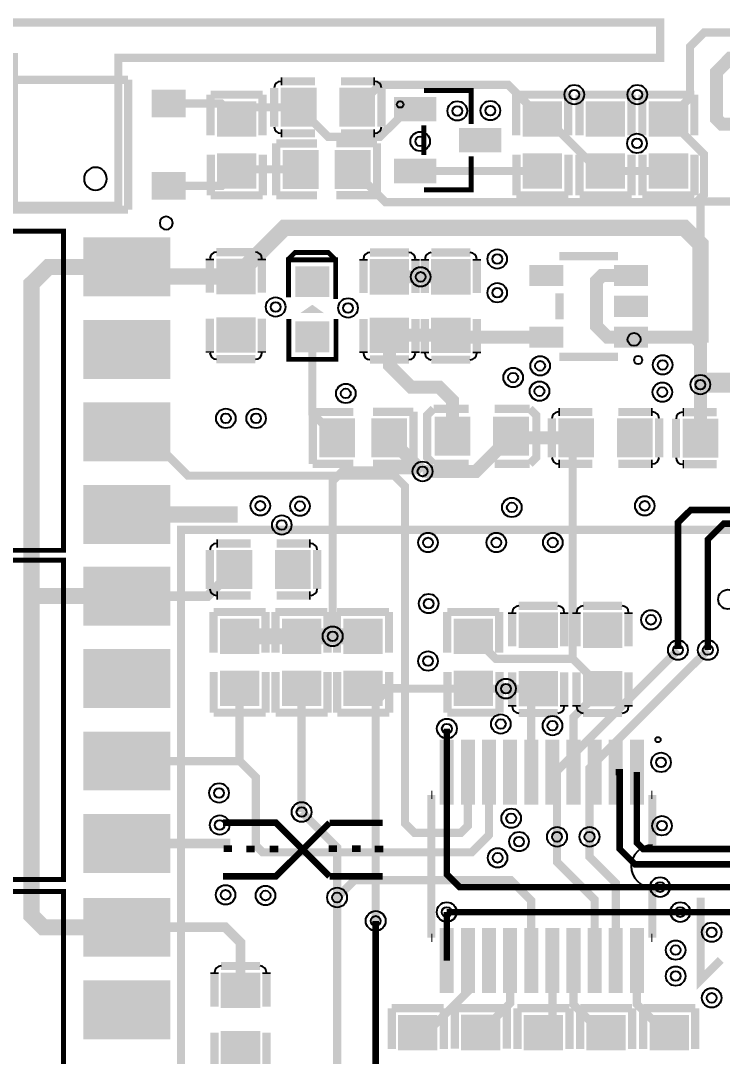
# Model space of a CAD drawing. Header units: millimetres. Extents: x -22 to 83, y 0 to 77.
# Drawn here: x 24.43 to 46.01, y 18.3 to 50.19 of the extents above; entities that cross this region are included whole.
import ezdxf

# ---------------------------------------------------------------- set-up
doc = ezdxf.new("R2010")
doc.units = ezdxf.units.MM
for name, color, linetype, true_color in [('BoardOutLine', 6, 'Continuous', 0xff00ff), ('BottomLayer', 7, 'Continuous', 0x6699cc), ('Document', 7, 'Continuous', 0xffffff), ('Hole', 7, 'Continuous', 0x222222), ('Multi-Layer', 7, 'Continuous', 0xc0c0c0), ('TopLayer', 7, 'Continuous', 0xff3366), ('TopPasteMaskLayer', 9, 'Continuous', 0x808080), ('TopSilkLayer', 7, 'Continuous', 0xffcc00), ('TopSolderMaskLayer', 7, 'Continuous', 0x800080)]:
    doc.layers.add(name, color=color, linetype=linetype, true_color=true_color)

msp = doc.modelspace()

# ---------------------------------------------------------------- hatches: boundary and pattern name
at = {"layer": 'TopLayer'}
for points in [[(29.48, 47.238), (28.48, 47.238), (28.48, 48.038), (29.48, 48.038)], [(32.48, 48.068), (33.48, 48.068), (33.48, 46.968), (32.48, 46.968)], [(34.28, 48.068), (35.28, 48.068), (35.28, 46.968), (34.28, 46.968)], [(31.62, 47.658), (31.62, 46.658), (30.52, 46.658), (30.52, 47.658)], [(37.187, 47.107), (35.937, 47.107), (35.937, 47.807), (37.187, 47.807)], [(39.93, 46.658), (39.93, 47.658), (41.03, 47.658), (41.03, 46.658)], [(42.97, 47.659), (42.97, 46.659), (41.87, 46.659), (41.87, 47.659)], [(43.81, 46.658), (43.81, 47.658), (44.91, 47.658), (44.91, 46.658)], [(39.187, 46.158), (37.937, 46.158), (37.937, 46.858), (39.187, 46.858)], [(31.62, 46.058), (31.62, 45.058), (30.52, 45.058), (30.52, 46.058)], [(32.54, 46.158), (33.54, 46.158), (33.54, 45.058), (32.54, 45.058)], [(34.14, 46.158), (35.14, 46.158), (35.14, 45.058), (34.14, 45.058)], [(39.93, 45.058), (39.93, 46.058), (41.03, 46.058), (41.03, 45.058)], [(42.97, 46.059), (42.97, 45.059), (41.87, 45.059), (41.87, 46.059)], [(43.81, 45.058), (43.81, 46.058), (44.91, 46.058), (44.91, 45.058)], [(37.187, 45.208), (35.937, 45.208), (35.937, 45.908), (37.187, 45.908)], [(29.48, 44.698), (28.48, 44.698), (28.48, 45.498), (29.48, 45.498)], [(28.99, 43.493), (28.99, 41.713), (26.39, 41.713), (26.39, 43.493)], [(31.6, 42.81), (31.6, 41.81), (30.5, 41.81), (30.5, 42.81)], [(36.322, 42.8), (36.322, 41.8), (35.222, 41.8), (35.222, 42.8)], [(38.212, 42.798), (38.212, 41.798), (37.112, 41.798), (37.112, 42.798)], [(32.9, 42.6), (33.9, 42.6), (33.9, 41.7), (32.9, 41.7)], [(40.103, 42.639), (41.103, 42.639), (41.103, 42.039), (40.103, 42.039)], [(42.703, 42.639), (43.703, 42.639), (43.703, 42.039), (42.703, 42.039)], [(42.703, 41.689), (43.703, 41.689), (43.703, 41.089), (42.703, 41.089)], [(28.99, 40.953), (28.99, 39.173), (26.39, 39.173), (26.39, 40.953)], [(31.6, 41.01), (31.6, 40.01), (30.5, 40.01), (30.5, 41.01)], [(32.9, 40.9), (33.9, 40.9), (33.9, 40), (32.9, 40)], [(36.322, 40.999), (36.322, 39.999), (35.222, 39.999), (35.222, 40.999)], [(38.212, 40.998), (38.212, 39.998), (37.112, 39.998), (37.112, 40.998)], [(40.103, 40.739), (41.103, 40.739), (41.103, 40.139), (40.103, 40.139)], [(42.703, 40.739), (43.703, 40.739), (43.703, 40.139), (42.703, 40.139)], [(28.99, 38.413), (28.99, 36.633), (26.39, 36.633), (26.39, 38.413)], [(33.662, 37.888), (34.662, 37.888), (34.662, 36.788), (33.662, 36.788)], [(35.262, 37.888), (36.262, 37.888), (36.262, 36.788), (35.262, 36.788)], [(37.212, 37.938), (38.212, 37.938), (38.212, 36.838), (37.212, 36.838)], [(39.012, 37.938), (40.012, 37.938), (40.012, 36.838), (39.012, 36.838)], [(42.021, 36.788), (41.021, 36.788), (41.021, 37.888), (42.021, 37.888)], [(43.821, 36.788), (42.821, 36.788), (42.821, 37.888), (43.821, 37.888)], [(45.842, 36.778), (44.842, 36.778), (44.842, 37.878), (45.842, 37.878)], [(28.99, 35.873), (28.99, 34.093), (26.39, 34.093), (26.39, 35.873)], [(30.5, 33.84), (31.5, 33.84), (31.5, 32.74), (30.5, 32.74)], [(32.3, 33.84), (33.3, 33.84), (33.3, 32.74), (32.3, 32.74)], [(28.99, 33.36), (28.99, 31.58), (26.39, 31.58), (26.39, 33.36)], [(40.902, 31.918), (40.902, 30.918), (39.802, 30.918), (39.802, 31.918)], [(42.883, 31.918), (42.883, 30.918), (41.783, 30.918), (41.783, 31.918)], [(31.71, 31.73), (31.71, 30.73), (30.61, 30.73), (30.61, 31.73)], [(32.52, 30.729), (32.52, 31.729), (33.62, 31.729), (33.62, 30.729)], [(35.51, 31.73), (35.51, 30.73), (34.41, 30.73), (34.41, 31.73)], [(38.902, 31.73), (38.902, 30.73), (37.802, 30.73), (37.802, 31.73)], [(28.99, 30.82), (28.99, 29.04), (26.39, 29.04), (26.39, 30.82)], [(31.71, 30.13), (31.71, 29.13), (30.61, 29.13), (30.61, 30.13)], [(32.52, 29.129), (32.52, 30.129), (33.62, 30.129), (33.62, 29.129)], [(35.51, 30.13), (35.51, 29.13), (34.41, 29.13), (34.41, 30.13)], [(38.902, 30.13), (38.902, 29.13), (37.802, 29.13), (37.802, 30.13)], [(40.902, 30.118), (40.902, 29.118), (39.802, 29.118), (39.802, 30.118)], [(42.883, 30.118), (42.883, 29.118), (41.783, 29.118), (41.783, 30.118)], [(28.99, 28.28), (28.99, 26.5), (26.39, 26.5), (26.39, 28.28)], [(37.747, 27.938), (37.747, 26.158), (37.327, 26.158), (37.327, 27.938)], [(38.397, 27.938), (38.397, 26.158), (37.977, 26.158), (37.977, 27.938)], [(39.047, 27.938), (39.047, 26.158), (38.627, 26.158), (38.627, 27.938)], [(39.697, 27.938), (39.697, 26.158), (39.277, 26.158), (39.277, 27.938)], [(40.347, 27.938), (40.347, 26.158), (39.927, 26.158), (39.927, 27.938)], [(40.997, 27.938), (40.997, 26.158), (40.577, 26.158), (40.577, 27.938)], [(41.647, 27.938), (41.647, 26.158), (41.227, 26.158), (41.227, 27.938)], [(42.297, 27.938), (42.297, 26.158), (41.877, 26.158), (41.877, 27.938)], [(42.947, 27.938), (42.947, 26.158), (42.527, 26.158), (42.527, 27.938)], [(43.597, 27.938), (43.597, 26.158), (43.177, 26.158), (43.177, 27.938)], [(28.99, 25.74), (28.99, 23.96), (26.39, 23.96), (26.39, 25.74)], [(28.99, 23.16), (28.99, 21.38), (26.39, 21.38), (26.39, 23.16)], [(37.747, 22.138), (37.747, 20.358), (37.327, 20.358), (37.327, 22.138)], [(38.397, 22.138), (38.397, 20.358), (37.977, 20.358), (37.977, 22.138)], [(39.047, 22.138), (39.047, 20.358), (38.627, 20.358), (38.627, 22.138)], [(39.697, 22.138), (39.697, 20.358), (39.277, 20.358), (39.277, 22.138)], [(40.347, 22.138), (40.347, 20.358), (39.927, 20.358), (39.927, 22.138)], [(40.997, 22.138), (40.997, 20.358), (40.577, 20.358), (40.577, 22.138)], [(41.647, 22.138), (41.647, 20.358), (41.227, 20.358), (41.227, 22.138)], [(42.297, 22.138), (42.297, 20.358), (41.877, 20.358), (41.877, 22.138)], [(42.947, 22.138), (42.947, 20.358), (42.527, 20.358), (42.527, 22.138)], [(43.597, 22.138), (43.597, 20.358), (43.177, 20.358), (43.177, 22.138)], [(31.74, 20.83), (31.74, 19.83), (30.64, 19.83), (30.64, 20.83)], [(28.99, 20.62), (28.99, 18.84), (26.39, 18.84), (26.39, 20.62)], [(37.193, 19.527), (37.193, 18.527), (36.093, 18.527), (36.093, 19.527)], [(39.133, 19.53), (39.133, 18.53), (38.033, 18.53), (38.033, 19.53)], [(41.061, 19.527), (41.061, 18.527), (39.961, 18.527), (39.961, 19.527)], [(42.992, 19.527), (42.992, 18.527), (41.892, 18.527), (41.892, 19.527)], [(44.932, 19.528), (44.932, 18.528), (43.832, 18.528), (43.832, 19.528)], [(31.74, 19.03), (31.74, 18.03), (30.64, 18.03), (30.64, 19.03)]]:
    msp.add_hatch(color=256, dxfattribs=at).paths.add_polyline_path(points)
at = {"layer": 'TopPasteMaskLayer'}
for points in [[(29.48, 47.238), (28.48, 47.238), (28.48, 48.038), (29.48, 48.038)], [(32.48, 48.068), (33.48, 48.068), (33.48, 46.968), (32.48, 46.968)], [(34.28, 48.068), (35.28, 48.068), (35.28, 46.968), (34.28, 46.968)], [(31.62, 47.658), (31.62, 46.658), (30.52, 46.658), (30.52, 47.658)], [(37.187, 47.107), (35.937, 47.107), (35.937, 47.807), (37.187, 47.807)], [(39.93, 46.658), (39.93, 47.658), (41.03, 47.658), (41.03, 46.658)], [(42.97, 47.659), (42.97, 46.659), (41.87, 46.659), (41.87, 47.659)], [(43.81, 46.658), (43.81, 47.658), (44.91, 47.658), (44.91, 46.658)], [(39.187, 46.158), (37.937, 46.158), (37.937, 46.858), (39.187, 46.858)], [(31.62, 46.058), (31.62, 45.058), (30.52, 45.058), (30.52, 46.058)], [(32.54, 46.158), (33.54, 46.158), (33.54, 45.058), (32.54, 45.058)], [(34.14, 46.158), (35.14, 46.158), (35.14, 45.058), (34.14, 45.058)], [(39.93, 45.058), (39.93, 46.058), (41.03, 46.058), (41.03, 45.058)], [(42.97, 46.059), (42.97, 45.059), (41.87, 45.059), (41.87, 46.059)], [(43.81, 45.058), (43.81, 46.058), (44.91, 46.058), (44.91, 45.058)], [(37.187, 45.208), (35.937, 45.208), (35.937, 45.908), (37.187, 45.908)], [(29.48, 44.698), (28.48, 44.698), (28.48, 45.498), (29.48, 45.498)], [(28.99, 43.493), (28.99, 41.713), (26.39, 41.713), (26.39, 43.493)], [(31.6, 42.81), (31.6, 41.81), (30.5, 41.81), (30.5, 42.81)], [(36.322, 42.8), (36.322, 41.8), (35.222, 41.8), (35.222, 42.8)], [(38.212, 42.798), (38.212, 41.798), (37.112, 41.798), (37.112, 42.798)], [(32.9, 42.6), (33.9, 42.6), (33.9, 41.7), (32.9, 41.7)], [(40.103, 42.639), (41.103, 42.639), (41.103, 42.039), (40.103, 42.039)], [(42.703, 42.639), (43.703, 42.639), (43.703, 42.039), (42.703, 42.039)], [(42.703, 41.689), (43.703, 41.689), (43.703, 41.089), (42.703, 41.089)], [(28.99, 40.953), (28.99, 39.173), (26.39, 39.173), (26.39, 40.953)], [(31.6, 41.01), (31.6, 40.01), (30.5, 40.01), (30.5, 41.01)], [(32.9, 40.9), (33.9, 40.9), (33.9, 40), (32.9, 40)], [(36.322, 40.999), (36.322, 39.999), (35.222, 39.999), (35.222, 40.999)], [(38.212, 40.998), (38.212, 39.998), (37.112, 39.998), (37.112, 40.998)], [(40.103, 40.739), (41.103, 40.739), (41.103, 40.139), (40.103, 40.139)], [(42.703, 40.739), (43.703, 40.739), (43.703, 40.139), (42.703, 40.139)], [(28.99, 38.413), (28.99, 36.633), (26.39, 36.633), (26.39, 38.413)], [(33.662, 37.888), (34.662, 37.888), (34.662, 36.788), (33.662, 36.788)], [(35.262, 37.888), (36.262, 37.888), (36.262, 36.788), (35.262, 36.788)], [(37.212, 37.938), (38.212, 37.938), (38.212, 36.838), (37.212, 36.838)], [(39.012, 37.938), (40.012, 37.938), (40.012, 36.838), (39.012, 36.838)], [(42.021, 36.788), (41.021, 36.788), (41.021, 37.888), (42.021, 37.888)], [(43.821, 36.788), (42.821, 36.788), (42.821, 37.888), (43.821, 37.888)], [(45.842, 36.778), (44.842, 36.778), (44.842, 37.878), (45.842, 37.878)], [(28.99, 35.873), (28.99, 34.093), (26.39, 34.093), (26.39, 35.873)], [(30.5, 33.84), (31.5, 33.84), (31.5, 32.74), (30.5, 32.74)], [(32.3, 33.84), (33.3, 33.84), (33.3, 32.74), (32.3, 32.74)], [(28.99, 33.36), (28.99, 31.58), (26.39, 31.58), (26.39, 33.36)], [(40.902, 31.918), (40.902, 30.918), (39.802, 30.918), (39.802, 31.918)], [(42.883, 31.918), (42.883, 30.918), (41.783, 30.918), (41.783, 31.918)], [(31.71, 31.73), (31.71, 30.73), (30.61, 30.73), (30.61, 31.73)], [(32.52, 30.729), (32.52, 31.729), (33.62, 31.729), (33.62, 30.729)], [(35.51, 31.73), (35.51, 30.73), (34.41, 30.73), (34.41, 31.73)], [(38.902, 31.73), (38.902, 30.73), (37.802, 30.73), (37.802, 31.73)], [(28.99, 30.82), (28.99, 29.04), (26.39, 29.04), (26.39, 30.82)], [(31.71, 30.13), (31.71, 29.13), (30.61, 29.13), (30.61, 30.13)], [(32.52, 29.129), (32.52, 30.129), (33.62, 30.129), (33.62, 29.129)], [(35.51, 30.13), (35.51, 29.13), (34.41, 29.13), (34.41, 30.13)], [(38.902, 30.13), (38.902, 29.13), (37.802, 29.13), (37.802, 30.13)], [(40.902, 30.118), (40.902, 29.118), (39.802, 29.118), (39.802, 30.118)], [(42.883, 30.118), (42.883, 29.118), (41.783, 29.118), (41.783, 30.118)], [(28.99, 28.28), (28.99, 26.5), (26.39, 26.5), (26.39, 28.28)], [(37.747, 27.938), (37.747, 26.158), (37.327, 26.158), (37.327, 27.938)], [(38.397, 27.938), (38.397, 26.158), (37.977, 26.158), (37.977, 27.938)], [(39.047, 27.938), (39.047, 26.158), (38.627, 26.158), (38.627, 27.938)], [(39.697, 27.938), (39.697, 26.158), (39.277, 26.158), (39.277, 27.938)], [(40.347, 27.938), (40.347, 26.158), (39.927, 26.158), (39.927, 27.938)], [(40.997, 27.938), (40.997, 26.158), (40.577, 26.158), (40.577, 27.938)], [(41.647, 27.938), (41.647, 26.158), (41.227, 26.158), (41.227, 27.938)], [(42.297, 27.938), (42.297, 26.158), (41.877, 26.158), (41.877, 27.938)], [(42.947, 27.938), (42.947, 26.158), (42.527, 26.158), (42.527, 27.938)], [(43.597, 27.938), (43.597, 26.158), (43.177, 26.158), (43.177, 27.938)], [(28.99, 25.74), (28.99, 23.96), (26.39, 23.96), (26.39, 25.74)], [(28.99, 23.16), (28.99, 21.38), (26.39, 21.38), (26.39, 23.16)], [(37.747, 22.138), (37.747, 20.358), (37.327, 20.358), (37.327, 22.138)], [(38.397, 22.138), (38.397, 20.358), (37.977, 20.358), (37.977, 22.138)], [(39.047, 22.138), (39.047, 20.358), (38.627, 20.358), (38.627, 22.138)], [(39.697, 22.138), (39.697, 20.358), (39.277, 20.358), (39.277, 22.138)], [(40.347, 22.138), (40.347, 20.358), (39.927, 20.358), (39.927, 22.138)], [(40.997, 22.138), (40.997, 20.358), (40.577, 20.358), (40.577, 22.138)], [(41.647, 22.138), (41.647, 20.358), (41.227, 20.358), (41.227, 22.138)], [(42.297, 22.138), (42.297, 20.358), (41.877, 20.358), (41.877, 22.138)], [(42.947, 22.138), (42.947, 20.358), (42.527, 20.358), (42.527, 22.138)], [(43.597, 22.138), (43.597, 20.358), (43.177, 20.358), (43.177, 22.138)], [(31.74, 20.83), (31.74, 19.83), (30.64, 19.83), (30.64, 20.83)], [(28.99, 20.62), (28.99, 18.84), (26.39, 18.84), (26.39, 20.62)], [(37.193, 19.527), (37.193, 18.527), (36.093, 18.527), (36.093, 19.527)], [(39.133, 19.53), (39.133, 18.53), (38.033, 18.53), (38.033, 19.53)], [(41.061, 19.527), (41.061, 18.527), (39.961, 18.527), (39.961, 19.527)], [(42.992, 19.527), (42.992, 18.527), (41.892, 18.527), (41.892, 19.527)], [(44.932, 19.528), (44.932, 18.528), (43.832, 18.528), (43.832, 19.528)], [(31.74, 19.03), (31.74, 18.03), (30.64, 18.03), (30.64, 19.03)]]:
    msp.add_hatch(color=256, dxfattribs=at).paths.add_polyline_path(points)
at = {"layer": 'TopSilkLayer'}
msp.add_hatch(color=256, dxfattribs=at).paths.add_polyline_path([(33.04, 41.19), (33.76, 41.18), (33.4, 41.44)])
at = {"layer": 'TopSolderMaskLayer'}
for points in [[(29.506, 47.213), (28.455, 47.213), (28.455, 48.064), (29.506, 48.064)], [(32.429, 48.119), (33.53, 48.119), (33.53, 46.918), (32.429, 46.918)], [(34.229, 48.119), (35.33, 48.119), (35.33, 46.918), (34.229, 46.918)], [(37.212, 47.082), (35.911, 47.082), (35.911, 47.833), (37.212, 47.833)], [(31.676, 47.704), (31.676, 46.612), (30.464, 46.612), (30.464, 47.704)], [(39.874, 46.612), (39.874, 47.705), (41.086, 47.705), (41.086, 46.612)], [(43.026, 47.705), (43.026, 46.613), (41.814, 46.613), (41.814, 47.705)], [(43.754, 46.612), (43.754, 47.705), (44.966, 47.705), (44.966, 46.612)], [(39.212, 46.132), (37.911, 46.132), (37.911, 46.883), (39.212, 46.883)], [(31.676, 46.104), (31.676, 45.012), (30.464, 45.012), (30.464, 46.104)], [(32.49, 46.209), (33.591, 46.209), (33.591, 45.007), (32.49, 45.007)], [(34.09, 46.209), (35.191, 46.209), (35.191, 45.007), (34.09, 45.007)], [(37.212, 45.182), (35.911, 45.182), (35.911, 45.933), (37.212, 45.933)], [(39.874, 45.012), (39.874, 46.105), (41.086, 46.105), (41.086, 45.012)], [(43.026, 46.105), (43.026, 45.013), (41.814, 45.013), (41.814, 46.105)], [(43.754, 45.012), (43.754, 46.105), (44.966, 46.105), (44.966, 45.012)], [(29.506, 44.673), (28.455, 44.673), (28.455, 45.524), (29.506, 45.524)], [(29.027, 43.51), (29.027, 41.695), (26.353, 41.695), (26.353, 43.51)], [(31.656, 42.856), (31.656, 41.764), (30.444, 41.764), (30.444, 42.856)], [(36.378, 42.846), (36.378, 41.753), (35.166, 41.753), (35.166, 42.846)], [(38.268, 42.845), (38.268, 41.752), (37.056, 41.752), (37.056, 42.845)], [(32.875, 42.625), (33.925, 42.625), (33.925, 41.675), (32.875, 41.675)], [(40.077, 42.664), (41.128, 42.664), (41.128, 42.014), (40.077, 42.014)], [(42.678, 42.664), (43.728, 42.664), (43.728, 42.014), (42.678, 42.014)], [(42.678, 41.715), (43.728, 41.715), (43.728, 41.064), (42.678, 41.064)], [(29.027, 40.97), (29.027, 39.155), (26.353, 39.155), (26.353, 40.97)], [(31.656, 41.056), (31.656, 39.963), (30.444, 39.963), (30.444, 41.056)], [(32.875, 40.925), (33.925, 40.925), (33.925, 39.975), (32.875, 39.975)], [(36.378, 41.046), (36.378, 39.953), (35.166, 39.953), (35.166, 41.046)], [(38.268, 41.044), (38.268, 39.952), (37.056, 39.952), (37.056, 41.044)], [(40.077, 40.765), (41.128, 40.765), (41.128, 40.114), (40.077, 40.114)], [(42.678, 40.765), (43.728, 40.765), (43.728, 40.114), (42.678, 40.114)], [(29.027, 38.43), (29.027, 36.615), (26.353, 36.615), (26.353, 38.43)], [(37.162, 37.989), (38.263, 37.989), (38.263, 36.788), (37.162, 36.788)], [(38.962, 37.989), (40.063, 37.989), (40.063, 36.788), (38.962, 36.788)], [(33.612, 37.939), (34.713, 37.939), (34.713, 36.738), (33.612, 36.738)], [(35.212, 37.939), (36.313, 37.939), (36.313, 36.738), (35.212, 36.738)], [(42.072, 36.737), (40.971, 36.737), (40.971, 37.939), (42.072, 37.939)], [(43.872, 36.737), (42.771, 36.737), (42.771, 37.939), (43.872, 37.939)], [(45.892, 36.727), (44.791, 36.727), (44.791, 37.929), (45.892, 37.929)], [(29.027, 35.89), (29.027, 34.075), (26.353, 34.075), (26.353, 35.89)], [(30.449, 33.891), (31.551, 33.891), (31.551, 32.689), (30.449, 32.689)], [(32.249, 33.891), (33.351, 33.891), (33.351, 32.689), (32.249, 32.689)], [(29.027, 33.377), (29.027, 31.563), (26.353, 31.563), (26.353, 33.377)], [(40.958, 31.964), (40.958, 30.872), (39.747, 30.872), (39.747, 31.964)], [(42.939, 31.964), (42.939, 30.872), (41.727, 30.872), (41.727, 31.964)], [(31.766, 31.776), (31.766, 30.684), (30.554, 30.684), (30.554, 31.776)], [(32.464, 30.683), (32.464, 31.776), (33.676, 31.776), (33.676, 30.683)], [(35.566, 31.776), (35.566, 30.684), (34.354, 30.684), (34.354, 31.776)], [(38.958, 31.776), (38.958, 30.684), (37.747, 30.684), (37.747, 31.776)], [(29.027, 30.837), (29.027, 29.023), (26.353, 29.023), (26.353, 30.837)], [(31.766, 30.176), (31.766, 29.084), (30.554, 29.084), (30.554, 30.176)], [(32.464, 29.083), (32.464, 30.176), (33.676, 30.176), (33.676, 29.083)], [(35.566, 30.176), (35.566, 29.084), (34.354, 29.084), (34.354, 30.176)], [(38.958, 30.176), (38.958, 29.084), (37.747, 29.084), (37.747, 30.176)], [(40.958, 30.164), (40.958, 29.072), (39.747, 29.072), (39.747, 30.164)], [(42.939, 30.164), (42.939, 29.072), (41.727, 29.072), (41.727, 30.164)], [(29.027, 28.297), (29.027, 26.483), (26.353, 26.483), (26.353, 28.297)], [(37.753, 28.046), (37.753, 26.051), (37.321, 26.051), (37.321, 28.046)], [(38.403, 28.046), (38.403, 26.051), (37.971, 26.051), (37.971, 28.046)], [(39.053, 28.046), (39.053, 26.051), (38.621, 26.051), (38.621, 28.046)], [(39.703, 28.046), (39.703, 26.051), (39.271, 26.051), (39.271, 28.046)], [(40.353, 28.046), (40.353, 26.051), (39.921, 26.051), (39.921, 28.046)], [(41.003, 28.046), (41.003, 26.051), (40.571, 26.051), (40.571, 28.046)], [(41.653, 28.046), (41.653, 26.051), (41.221, 26.051), (41.221, 28.046)], [(42.303, 28.046), (42.303, 26.051), (41.871, 26.051), (41.871, 28.046)], [(42.953, 28.046), (42.953, 26.051), (42.521, 26.051), (42.521, 28.046)], [(43.603, 28.046), (43.603, 26.051), (43.171, 26.051), (43.171, 28.046)], [(29.027, 25.757), (29.027, 23.943), (26.353, 23.943), (26.353, 25.757)], [(29.027, 23.177), (29.027, 21.363), (26.353, 21.363), (26.353, 23.177)], [(37.753, 22.246), (37.753, 20.251), (37.321, 20.251), (37.321, 22.246)], [(38.403, 22.246), (38.403, 20.251), (37.971, 20.251), (37.971, 22.246)], [(39.053, 22.246), (39.053, 20.251), (38.621, 20.251), (38.621, 22.246)], [(39.703, 22.246), (39.703, 20.251), (39.271, 20.251), (39.271, 22.246)], [(40.353, 22.246), (40.353, 20.251), (39.921, 20.251), (39.921, 22.246)], [(41.003, 22.246), (41.003, 20.251), (40.571, 20.251), (40.571, 22.246)], [(41.653, 22.246), (41.653, 20.251), (41.221, 20.251), (41.221, 22.246)], [(42.303, 22.246), (42.303, 20.251), (41.871, 20.251), (41.871, 22.246)], [(42.953, 22.246), (42.953, 20.251), (42.521, 20.251), (42.521, 22.246)], [(43.603, 22.246), (43.603, 20.251), (43.171, 20.251), (43.171, 22.246)], [(31.796, 20.876), (31.796, 19.784), (30.584, 19.784), (30.584, 20.876)], [(29.027, 20.637), (29.027, 18.823), (26.353, 18.823), (26.353, 20.637)], [(37.249, 19.573), (37.249, 18.481), (36.037, 18.481), (36.037, 19.573)], [(39.189, 19.576), (39.189, 18.483), (37.977, 18.483), (37.977, 19.576)], [(41.117, 19.573), (41.117, 18.481), (39.905, 18.481), (39.905, 19.573)], [(43.047, 19.573), (43.047, 18.481), (41.836, 18.481), (41.836, 19.573)], [(44.988, 19.574), (44.988, 18.481), (43.776, 18.481), (43.776, 19.574)], [(31.796, 19.076), (31.796, 17.984), (30.584, 17.984), (30.584, 19.076)]]:
    msp.add_hatch(color=256, dxfattribs=at).paths.add_polyline_path(points)

# ---------------------------------------------------------------- linework, layer by layer
at = {"layer": 'BoardOutLine', "const_width": 0.254}
msp.add_lwpolyline([(22.41, 50.13), (44.1, 50.13), (44.1, 49.04), (27.43, 49.04), (27.43, 48.34), (27.43, 44.49), (26.91, 44.49), (24.22, 44.49), (24.22, 44.9), (24.22, 49.06), (22.49, 49.06), (22.41, 49.06), (22.41, 50.13)], close=True, dxfattribs=at)
at = {"layer": 'BottomLayer'}
for points, const_width in [([(45.342, 38.98), (56.74, 38.98), (57.51, 39.75), (57.51, 43.904)], 0.5), ([(34.025, 31.23), (34.025, 36.015), (34.35, 36.34), (36.759, 36.34), (36.792, 36.307)], 0.254), ([(40.93, 25.057), (40.93, 27.087), (44.651, 30.808)], 0.254), ([(41.93, 25.057), (41.93, 27.168), (45.57, 30.808)], 0.254), ([(35.349, 22.469), (35.349, 29.21), (35.758, 29.619), (39.357, 29.619)], 0.254), ([(37.541, 28.387), (37.541, 23.899), (37.932, 23.508), (44.1, 23.508)], 0.2), ([(33.071, 25.819), (34.161, 24.729), (34.161, 23.188)], 0.254), ([(37.536, 22.738), (37.536, 22.738), (44.721, 22.738)], 0.2)]:
    msp.add_lwpolyline(points, dxfattribs=dict(at, const_width=const_width))
at = {"layer": 'Document'}
for centre, radius in [((36.102, 47.608), 0.1), ((43.3, 40.373), 0.2)]:
    msp.add_circle(centre, radius, dxfattribs=at)
at = {"layer": 'Hole'}
for centre, radius in [((41.46, 47.91), 0.15), ((43.4, 47.91), 0.15), ((37.86, 47.408), 0.15), ((38.88, 47.418), 0.15), ((36.72, 46.468), 0.15), ((43.39, 46.408), 0.15), ((39.09, 42.848), 0.15), ((36.732, 42.298), 0.15), ((39.09, 41.81), 0.15), ((32.27, 41.37), 0.15), ((34.5, 41.34), 0.15), ((40.41, 39.558), 0.15), ((44.18, 39.588), 0.15), ((39.58, 39.198), 0.15), ((40.39, 38.778), 0.15), ((45.342, 38.98), 0.15), ((34.43, 38.708), 0.15), ((44.17, 38.748), 0.15), ((30.74, 37.94), 0.15), ((31.67, 37.94), 0.15), ((36.792, 36.307), 0.152), ((31.8, 35.248), 0.15), ((43.63, 35.248), 0.15), ((33.02, 35.238), 0.15), ((39.54, 35.198), 0.15), ((32.46, 34.658), 0.15), ((36.96, 34.118), 0.15), ((39.06, 34.118), 0.15), ((40.8, 34.118), 0.15), ((36.98, 32.238), 0.15), ((43.82, 31.738), 0.15), ((34.025, 31.23), 0.152), ((44.651, 30.808), 0.152), ((45.571, 30.808), 0.152), ((36.96, 30.468), 0.15), ((39.358, 29.619), 0.152), ((37.541, 28.388), 0.152), ((39.2, 28.53), 0.15), ((40.79, 28.48), 0.15), ((44.13, 27.348), 0.15), ((30.53, 26.408), 0.15), ((33.07, 25.82), 0.152), ((30.55, 25.42), 0.15), ((39.52, 25.628), 0.15), ((44.16, 25.398), 0.15), ((40.93, 25.057), 0.152), ((41.93, 25.057), 0.152), ((39.76, 24.91), 0.15), ((39.1, 24.41), 0.15), ((44.101, 23.508), 0.152), ((30.73, 23.27), 0.15), ((31.96, 23.25), 0.15), ((34.161, 23.188), 0.152), ((37.537, 22.738), 0.152), ((44.721, 22.738), 0.152), ((35.35, 22.468), 0.152), ((45.69, 22.118), 0.15), ((44.58, 21.568), 0.15), ((44.58, 20.768), 0.15), ((45.69, 20.098), 0.15)]:
    msp.add_circle(centre, radius, dxfattribs=at)
at = {"layer": 'Multi-Layer'}
for centre, radius in [((41.46, 47.91), 0.3), ((43.4, 47.91), 0.3), ((37.86, 47.408), 0.3), ((38.88, 47.418), 0.3), ((36.72, 46.468), 0.3), ((43.39, 46.408), 0.3), ((39.09, 42.848), 0.3), ((36.732, 42.298), 0.3), ((39.09, 41.81), 0.3), ((32.27, 41.37), 0.3), ((34.5, 41.34), 0.3), ((40.41, 39.558), 0.3), ((44.18, 39.588), 0.3), ((39.58, 39.198), 0.3), ((45.342, 38.98), 0.3), ((34.43, 38.708), 0.3), ((40.39, 38.778), 0.3), ((44.17, 38.748), 0.3), ((30.74, 37.94), 0.3), ((31.67, 37.94), 0.3), ((36.792, 36.307), 0.305), ((31.8, 35.248), 0.3), ((33.02, 35.238), 0.3), ((39.54, 35.198), 0.3), ((43.63, 35.248), 0.3), ((32.46, 34.658), 0.3), ((36.96, 34.118), 0.3), ((39.06, 34.118), 0.3), ((40.8, 34.118), 0.3), ((36.98, 32.238), 0.3), ((46.19, 32.368), 0.3), ((43.82, 31.738), 0.3), ((34.025, 31.23), 0.305), ((44.651, 30.808), 0.305), ((45.571, 30.808), 0.305), ((36.96, 30.468), 0.3), ((39.358, 29.619), 0.305), ((39.2, 28.53), 0.3), ((40.79, 28.48), 0.3), ((37.541, 28.388), 0.305), ((44.13, 27.348), 0.3), ((30.53, 26.408), 0.3), ((33.07, 25.82), 0.305), ((39.52, 25.628), 0.3), ((30.55, 25.42), 0.3), ((44.16, 25.398), 0.3), ((39.76, 24.91), 0.3), ((40.93, 25.057), 0.305), ((41.93, 25.057), 0.305), ((39.1, 24.41), 0.3), ((44.101, 23.508), 0.305), ((30.73, 23.27), 0.3), ((31.96, 23.25), 0.3), ((34.161, 23.188), 0.305), ((37.537, 22.738), 0.305), ((44.721, 22.738), 0.305), ((35.35, 22.468), 0.305), ((45.69, 22.118), 0.3), ((44.58, 21.568), 0.3), ((44.58, 20.768), 0.3), ((45.69, 20.098), 0.3)]:
    msp.add_circle(centre, radius, dxfattribs=at)
at = {"layer": 'TopLayer'}
for points, const_width in [([(44.361, 47.158), (45.022, 47.818), (45.022, 49.388), (45.453, 49.82), (53.012, 49.82), (53.244, 50.051), (53.244, 52.969), (52.301, 53.909), (52.301, 57.671), (52.052, 57.917), (49.954, 57.917), (49.822, 58.049)], 0.254), ([(47.008, 46.998), (46.002, 46.998), (45.842, 47.158), (45.842, 48.608), (46.261, 49.03), (50.477, 49.03)], 0.4), ([(34.78, 47.518), (35.471, 48.209), (39.431, 48.209), (40.48, 47.158)], 0.254), ([(28.98, 47.638), (30.59, 47.638), (31.07, 47.158)], 0.254), ([(31.07, 47.158), (31.431, 47.518), (32.98, 47.518)], 0.254), ([(32.979, 47.518), (33.891, 46.609), (35.481, 46.609), (36.332, 47.457), (36.561, 47.457)], 0.254), ([(34.641, 45.608), (35.652, 44.597), (45.222, 44.597), (45.453, 44.829), (45.453, 46.066), (44.361, 47.158)], 0.254), ([(42.421, 45.558), (42.223, 45.558), (40.622, 47.158), (40.48, 47.158)], 0.254), ([(31.07, 45.558), (30.61, 45.098), (28.98, 45.098)], 0.254), ([(31.07, 45.558), (31.12, 45.608), (33.04, 45.608)], 0.254), ([(36.56, 45.558), (36.56, 45.558), (40.48, 45.558)], 0.254), ([(44.361, 45.558), (44.361, 45.558), (42.421, 45.558)], 0.254), ([(31.05, 42.31), (32.55, 43.81), (44.84, 43.81), (45.342, 43.308), (45.342, 40.269)], 0.5), ([(27.69, 42.603), (25.283, 42.603), (24.76, 42.08), (24.76, 22.63), (25.12, 22.27), (27.69, 22.27)], 0.5), ([(27.69, 42.603), (27.983, 42.31), (31.05, 42.31)], 0.5), ([(35.772, 42.298), (35.772, 42.298), (36.732, 42.298)], 0.4), ([(36.732, 42.298), (36.732, 42.298), (37.662, 42.298)], 0.4), ([(43.202, 42.338), (42.312, 42.338), (42.142, 42.168), (42.142, 40.778), (42.482, 40.438), (43.202, 40.438)], 0.4), ([(33.4, 40.45), (33.4, 38.101), (34.163, 37.338)], 0.254), ([(37.662, 40.498), (37.662, 40.498), (35.772, 40.498)], 0.4), ([(35.773, 40.498), (35.773, 39.573), (36.449, 38.898), (37.31, 38.898), (37.711, 38.496), (37.711, 37.389)], 0.4), ([(40.602, 40.438), (37.722, 40.438), (37.662, 40.498)], 0.4), ([(45.342, 38.901), (45.342, 40.269), (45.151, 40.439), (43.203, 40.439)], 0.4), ([(45.342, 37.328), (45.342, 37.328), (45.342, 38.901)], 0.4), ([(27.691, 37.523), (28.227, 37.523), (29.573, 36.177), (35.923, 36.177), (36.253, 35.85), (36.253, 25.466), (36.541, 25.179), (37.971, 25.179), (38.186, 25.398), (38.186, 27.049)], 0.254), ([(35.763, 37.338), (35.763, 37.338), (36.792, 36.307)], 0.4), ([(36.792, 36.307), (36.792, 36.307), (38.433, 36.307), (39.512, 37.389)], 0.4), ([(39.513, 37.388), (39.563, 37.338), (41.522, 37.338)], 0.4), ([(41.412, 30.538), (41.412, 37.228), (41.522, 37.338)], 0.254), ([(44.651, 30.838), (44.651, 34.732), (45.042, 35.121), (72.708, 35.121), (73.79, 36.203)], 0.2), ([(27.69, 34.983), (27.69, 34.983), (31.1, 34.983)], 0.5), ([(45.57, 30.808), (45.57, 34.211), (46.059, 34.701), (73.79, 34.701)], 0.2), ([(27.69, 32.47), (30.18, 32.47), (31, 33.29)], 0.3), ([(27.69, 32.47), (27.69, 32.47), (24.76, 32.47)], 0.5), ([(31.16, 31.23), (31.16, 31.23), (34.025, 31.23)], 0.5), ([(34.025, 31.23), (34.025, 31.23), (34.96, 31.23)], 0.5), ([(38.352, 31.219), (39.05, 30.538), (41.412, 30.538), (42.332, 29.619)], 0.254), ([(31.16, 29.63), (31.16, 29.63), (31.16, 27.389)], 0.254), ([(33.07, 29.629), (33.07, 29.629), (33.07, 25.82)], 0.254), ([(34.96, 29.63), (34.96, 29.63), (36.254, 29.63)], 0.254), ([(38.352, 29.619), (38.352, 29.619), (39.358, 29.619)], 0.254), ([(39.358, 29.619), (39.358, 29.619), (40.353, 29.619)], 0.254), ([(40.352, 29.618), (40.137, 29.403), (40.137, 27.049)], 0.254), ([(41.438, 27.049), (41.438, 28.745), (42.332, 29.619)], 0.254), ([(37.537, 27.049), (37.537, 27.049), (37.537, 28.268)], 0.2), ([(38.837, 27.049), (38.837, 25.118), (38.301, 24.58), (31.869, 24.58), (31.661, 24.79), (31.661, 26.891), (31.161, 27.389), (27.691, 27.389)], 0.254), ([(53.294, 24.986), (47.468, 24.986), (46.69, 24.209), (43.33, 24.209), (42.86, 24.681), (42.86, 27.049), (42.738, 27.049)], 0.2), ([(43.388, 27.049), (43.388, 24.872), (43.581, 24.679), (46.52, 24.679), (47.234, 25.392), (53.294, 25.392)], 0.2), ([(27.69, 24.85), (27.69, 24.85), (30.88, 24.85)], 0.3), ([(42.088, 21.25), (42.088, 23.122), (40.93, 24.277), (40.93, 25.057)], 0.254), ([(42.738, 21.25), (42.738, 23.632), (41.93, 24.437), (41.93, 25.057)], 0.254), ([(44.101, 23.508), (46.729, 23.508), (47.8, 24.58), (53.294, 24.58)], 0.2), ([(44.721, 22.738), (46.67, 22.738), (48.131, 24.199), (53.294, 24.199)], 0.2), ([(34.161, 23.188), (34.694, 23.721), (39.51, 23.721), (40.137, 23.094), (40.137, 21.25)], 0.254), ([(27.691, 17.191), (33.79, 17.191), (34.161, 17.562), (34.161, 23.188)], 0.254), ([(37.537, 21.248), (37.537, 21.248), (37.537, 22.738)], 0.2), ([(25.301, 12.489), (34.991, 12.489), (35.349, 12.85), (35.349, 22.469)], 0.2), ([(27.691, 22.271), (30.719, 22.271), (31.191, 21.801), (31.191, 20.33)], 0.3), ([(36.642, 19.027), (36.922, 19.027), (38.186, 20.295), (38.186, 21.25)], 0.254), ([(38.582, 19.028), (39.487, 19.933), (39.487, 21.248)], 0.254), ([(40.512, 19.028), (40.787, 19.303), (40.787, 21.248)], 0.254), ([(41.437, 21.248), (41.437, 19.893), (42.303, 19.028), (42.442, 19.028)], 0.254), ([(44.382, 19.028), (44.263, 19.028), (43.387, 19.903), (43.387, 21.248)], 0.254)]:
    msp.add_lwpolyline(points, dxfattribs=dict(at, const_width=const_width))
at = {"layer": 'TopSilkLayer'}
for points, const_width in [([(27.73, 48.368), (27.73, 48.368), (23.73, 48.368)], 0.254), ([(27.73, 48.369), (27.73, 48.369), (27.73, 44.368)], 0.254), ([(32.229, 48.118), (32.229, 48.118), (32.229, 46.918)], 0.254), ([(32.429, 48.318), (32.429, 48.318), (32.479, 48.318)], 0.254), ([(33.48, 48.318), (33.48, 48.318), (32.479, 48.318)], 0.254), ([(34.28, 48.318), (34.28, 48.318), (35.279, 48.318)], 0.254), ([(35.329, 48.318), (35.329, 48.318), (35.279, 48.318)], 0.254), ([(35.529, 48.118), (35.529, 48.118), (35.529, 46.918)], 0.254), ([(31.87, 47.908), (31.87, 47.908), (30.27, 47.908)], 0.254), ([(30.27, 46.658), (30.27, 46.658), (30.27, 47.908)], 0.254), ([(31.87, 46.658), (31.87, 46.658), (31.87, 47.908)], 0.254), ([(36.835, 48.034), (38.288, 48.034), (38.288, 47.002)], 0.152), ([(39.675, 46.659), (39.675, 46.659), (39.675, 47.909)], 0.254), ([(39.675, 47.909), (39.675, 47.909), (41.275, 47.909)], 0.254), ([(41.275, 46.659), (41.275, 46.659), (41.275, 47.909)], 0.254), ([(43.22, 47.909), (43.22, 47.909), (41.62, 47.909)], 0.254), ([(41.62, 46.659), (41.62, 46.659), (41.62, 47.909)], 0.254), ([(43.22, 46.659), (43.22, 46.659), (43.22, 47.909)], 0.254), ([(43.555, 46.659), (43.555, 46.659), (43.555, 47.909)], 0.254), ([(43.555, 47.909), (43.555, 47.909), (45.155, 47.909)], 0.254), ([(45.155, 46.659), (45.155, 46.659), (45.155, 47.909)], 0.254), ([(36.835, 46.052), (36.835, 46.052), (36.835, 46.963)], 0.152), ([(32.429, 46.718), (32.429, 46.718), (32.479, 46.718)], 0.254), ([(33.48, 46.718), (33.48, 46.718), (32.479, 46.718)], 0.254), ([(34.28, 46.718), (34.28, 46.718), (35.279, 46.718)], 0.254), ([(35.329, 46.718), (35.329, 46.718), (35.279, 46.718)], 0.254), ([(32.29, 46.408), (32.29, 46.408), (32.29, 44.808)], 0.254), ([(33.54, 46.408), (33.54, 46.408), (32.29, 46.408)], 0.254), ([(34.141, 46.413), (34.141, 46.413), (35.391, 46.413)], 0.254), ([(35.391, 46.413), (35.391, 46.413), (35.391, 44.813)], 0.254), ([(30.275, 46.058), (30.275, 46.058), (30.275, 44.808)], 0.254), ([(31.875, 46.058), (31.875, 46.058), (31.875, 44.808)], 0.254), ([(36.835, 44.981), (38.288, 44.981), (38.288, 46.013)], 0.152), ([(39.68, 46.058), (39.68, 46.058), (39.68, 44.808)], 0.254), ([(41.28, 46.058), (41.28, 46.058), (41.28, 44.808)], 0.254), ([(41.625, 46.058), (41.625, 46.058), (41.625, 44.808)], 0.254), ([(43.225, 46.058), (43.225, 46.058), (43.225, 44.808)], 0.254), ([(43.56, 46.058), (43.56, 46.058), (43.56, 44.808)], 0.254), ([(45.16, 46.058), (45.16, 46.058), (45.16, 44.808)], 0.254), ([(31.875, 44.808), (31.875, 44.808), (30.275, 44.808)], 0.254), ([(33.54, 44.808), (33.54, 44.808), (32.29, 44.808)], 0.254), ([(34.141, 44.813), (34.141, 44.813), (35.391, 44.813)], 0.254), ([(39.68, 44.808), (39.68, 44.808), (41.28, 44.808)], 0.254), ([(43.225, 44.808), (43.225, 44.808), (41.625, 44.808)], 0.254), ([(43.56, 44.808), (43.56, 44.808), (45.16, 44.808)], 0.254), ([(45.343, 39.218), (45.343, 39.218), (45.343, 44.618)], 0.254), ([(46.461, 44.618), (46.461, 44.618), (45.343, 44.618)], 0.254), ([(23.73, 44.368), (23.73, 44.368), (27.73, 44.368)], 0.254), ([(31.65, 43.06), (31.65, 43.06), (30.45, 43.06)], 0.254), ([(32.67, 42.82), (32.67, 42.85), (32.87, 43.05), (33.89, 43.05), (33.92, 43.02), (34.12, 42.82)], 0.15), ([(36.372, 43.05), (36.372, 43.05), (35.172, 43.05)], 0.254), ([(38.262, 43.048), (38.262, 43.048), (37.062, 43.048)], 0.254), ([(41.003, 42.939), (41.003, 42.939), (42.803, 42.939)], 0.254), ([(30.25, 42.86), (30.25, 42.86), (30.25, 42.81)], 0.254), ([(30.25, 41.81), (30.25, 41.81), (30.25, 42.81)], 0.254), ([(31.85, 42.86), (31.85, 42.86), (31.85, 42.81)], 0.254), ([(31.85, 41.81), (31.85, 41.81), (31.85, 42.81)], 0.254), ([(32.67, 41.67), (32.67, 42.82), (34.12, 42.82), (34.12, 41.62)], 0.15), ([(34.972, 42.85), (34.972, 42.85), (34.972, 42.8)], 0.254), ([(34.972, 41.8), (34.972, 41.8), (34.972, 42.8)], 0.254), ([(36.572, 42.85), (36.572, 42.85), (36.572, 42.8)], 0.254), ([(36.572, 41.8), (36.572, 41.8), (36.572, 42.8)], 0.254), ([(36.862, 42.848), (36.862, 42.848), (36.862, 42.798)], 0.254), ([(36.862, 41.798), (36.862, 41.798), (36.862, 42.798)], 0.254), ([(38.462, 42.848), (38.462, 42.848), (38.462, 42.798)], 0.254), ([(38.462, 41.798), (38.462, 41.798), (38.462, 42.798)], 0.254), ([(41.003, 40.989), (41.003, 40.989), (41.003, 41.789)], 0.254), ([(30.25, 41.01), (30.25, 41.01), (30.25, 40.01)], 0.254), ([(31.85, 41.01), (31.85, 41.01), (31.85, 40.01)], 0.254), ([(34.13, 41), (34.13, 39.76), (32.68, 39.76), (32.68, 41)], 0.15), ([(34.972, 40.999), (34.972, 40.999), (34.972, 40)], 0.254), ([(36.572, 40.999), (36.572, 40.999), (36.572, 40)], 0.254), ([(36.862, 40.998), (36.862, 40.998), (36.862, 39.998)], 0.254), ([(38.462, 40.998), (38.462, 40.998), (38.462, 39.998)], 0.254), ([(30.25, 39.96), (30.25, 39.96), (30.25, 40.01)], 0.254), ([(31.65, 39.76), (31.65, 39.76), (30.45, 39.76)], 0.254), ([(31.85, 39.96), (31.85, 39.96), (31.85, 40.01)], 0.254), ([(34.972, 39.95), (34.972, 39.95), (34.972, 40)], 0.254), ([(36.372, 39.75), (36.372, 39.75), (35.172, 39.75)], 0.254), ([(36.572, 39.95), (36.572, 39.95), (36.572, 40)], 0.254), ([(36.862, 39.948), (36.862, 39.948), (36.862, 39.998)], 0.254), ([(38.262, 39.748), (38.262, 39.748), (37.062, 39.748)], 0.254), ([(38.462, 39.948), (38.462, 39.948), (38.462, 39.998)], 0.254), ([(41.003, 39.839), (41.003, 39.839), (42.803, 39.839)], 0.254), ([(45.343, 39.218), (45.343, 39.218), (46.461, 39.218)], 0.254), ([(33.412, 38.138), (33.412, 38.138), (33.412, 36.538)], 0.254), ([(34.662, 38.138), (34.662, 38.138), (33.412, 38.138)], 0.254), ([(35.263, 38.144), (35.263, 38.144), (36.513, 38.144)], 0.254), ([(36.513, 38.144), (36.513, 38.144), (36.513, 36.543)], 0.254), ([(36.932, 38.008), (36.932, 38.038), (37.132, 38.238)], 0.254), ([(38.212, 38.238), (38.212, 38.238), (37.132, 38.238)], 0.254), ([(39.012, 38.238), (39.012, 38.238), (40.092, 38.238)], 0.254), ([(40.292, 38.008), (40.292, 38.038), (40.092, 38.238)], 0.254), ([(40.972, 38.138), (40.972, 38.138), (41.022, 38.138)], 0.254), ([(42.021, 38.138), (42.021, 38.138), (41.022, 38.138)], 0.254), ([(42.821, 38.138), (42.821, 38.138), (43.822, 38.138)], 0.254), ([(43.872, 38.138), (43.872, 38.138), (43.822, 38.138)], 0.254), ([(36.932, 38.008), (36.932, 38.008), (36.932, 36.768)], 0.254), ([(40.292, 38.008), (40.292, 38.008), (40.292, 36.768)], 0.254), ([(40.772, 36.738), (40.772, 36.738), (40.772, 37.938)], 0.254), ([(44.072, 36.738), (44.072, 36.738), (44.072, 37.938)], 0.254), ([(44.592, 36.728), (44.592, 36.728), (44.592, 37.928)], 0.254), ([(44.792, 38.128), (44.792, 38.128), (44.842, 38.128)], 0.254), ([(45.842, 38.128), (45.842, 38.128), (44.842, 38.128)], 0.254), ([(35.263, 36.543), (35.263, 36.543), (36.513, 36.543)], 0.254), ([(36.932, 36.768), (36.932, 36.738), (37.132, 36.538)], 0.254), ([(40.292, 36.768), (40.292, 36.738), (40.092, 36.538)], 0.254), ([(34.662, 36.538), (34.662, 36.538), (33.412, 36.538)], 0.254), ([(38.212, 36.538), (38.212, 36.538), (37.132, 36.538)], 0.254), ([(39.012, 36.538), (39.012, 36.538), (40.092, 36.538)], 0.254), ([(40.972, 36.538), (40.972, 36.538), (41.022, 36.538)], 0.254), ([(42.021, 36.538), (42.021, 36.538), (41.022, 36.538)], 0.254), ([(42.821, 36.538), (42.821, 36.538), (43.822, 36.538)], 0.254), ([(43.872, 36.538), (43.872, 36.538), (43.822, 36.538)], 0.254), ([(44.792, 36.528), (44.792, 36.528), (44.842, 36.528)], 0.254), ([(45.842, 36.528), (45.842, 36.528), (44.842, 36.528)], 0.254), ([(35.022, 34.509), (34.371, 34.509), (29.36, 34.509), (29.36, 7.069), (47.402, 7.069), (47.402, 8.697), (47.402, 34.509), (34.392, 34.509), (34.211, 34.509)], 0.254), ([(30.45, 34.09), (30.45, 34.09), (30.5, 34.09)], 0.254), ([(31.5, 34.09), (31.5, 34.09), (30.5, 34.09)], 0.254), ([(32.3, 34.09), (32.3, 34.09), (33.3, 34.09)], 0.254), ([(33.35, 34.09), (33.35, 34.09), (33.3, 34.09)], 0.254), ([(30.25, 33.89), (30.25, 33.89), (30.25, 32.69)], 0.254), ([(33.55, 33.89), (33.55, 33.89), (33.55, 32.69)], 0.254), ([(30.45, 32.49), (30.45, 32.49), (30.5, 32.49)], 0.254), ([(31.5, 32.49), (31.5, 32.49), (30.5, 32.49)], 0.254), ([(32.3, 32.49), (32.3, 32.49), (33.3, 32.49)], 0.254), ([(33.35, 32.49), (33.35, 32.49), (33.3, 32.49)], 0.254), ([(40.952, 32.168), (40.952, 32.168), (39.752, 32.168)], 0.254), ([(42.933, 32.168), (42.933, 32.168), (41.733, 32.168)], 0.254), ([(31.96, 31.98), (31.96, 31.98), (30.36, 31.98)], 0.254), ([(30.36, 30.73), (30.36, 30.73), (30.36, 31.98)], 0.254), ([(31.96, 30.73), (31.96, 30.73), (31.96, 31.98)], 0.254), ([(32.265, 30.73), (32.265, 30.73), (32.265, 31.98)], 0.254), ([(32.265, 31.98), (32.265, 31.98), (33.865, 31.98)], 0.254), ([(33.865, 30.73), (33.865, 30.73), (33.865, 31.98)], 0.254), ([(35.76, 31.98), (35.76, 31.98), (34.16, 31.98)], 0.254), ([(34.16, 30.73), (34.16, 30.73), (34.16, 31.98)], 0.254), ([(35.76, 30.73), (35.76, 30.73), (35.76, 31.98)], 0.254), ([(39.152, 31.98), (39.152, 31.98), (37.552, 31.98)], 0.254), ([(37.552, 30.73), (37.552, 30.73), (37.552, 31.98)], 0.254), ([(39.152, 30.73), (39.152, 30.73), (39.152, 31.98)], 0.254), ([(39.552, 31.968), (39.552, 31.968), (39.552, 31.918)], 0.254), ([(39.552, 30.918), (39.552, 30.918), (39.552, 31.918)], 0.254), ([(41.152, 31.968), (41.152, 31.968), (41.152, 31.918)], 0.254), ([(41.152, 30.918), (41.152, 30.918), (41.152, 31.918)], 0.254), ([(41.533, 31.968), (41.533, 31.968), (41.533, 31.918)], 0.254), ([(41.533, 30.918), (41.533, 30.918), (41.533, 31.918)], 0.254), ([(43.133, 31.968), (43.133, 31.968), (43.133, 31.918)], 0.254), ([(43.133, 30.918), (43.133, 30.918), (43.133, 31.918)], 0.254), ([(30.365, 30.129), (30.365, 30.129), (30.365, 28.879)], 0.254), ([(31.965, 30.129), (31.965, 30.129), (31.965, 28.879)], 0.254), ([(32.27, 30.129), (32.27, 30.129), (32.27, 28.879)], 0.254), ([(33.87, 30.129), (33.87, 30.129), (33.87, 28.879)], 0.254), ([(34.165, 30.129), (34.165, 30.129), (34.165, 28.879)], 0.254), ([(35.765, 30.129), (35.765, 30.129), (35.765, 28.879)], 0.254), ([(37.557, 30.129), (37.557, 30.129), (37.557, 28.879)], 0.254), ([(39.158, 30.129), (39.158, 30.129), (39.158, 28.879)], 0.254), ([(39.552, 30.118), (39.552, 30.118), (39.552, 29.118)], 0.254), ([(41.152, 30.118), (41.152, 30.118), (41.152, 29.118)], 0.254), ([(41.533, 30.118), (41.533, 30.118), (41.533, 29.118)], 0.254), ([(43.133, 30.118), (43.133, 30.118), (43.133, 29.118)], 0.254), ([(39.552, 29.068), (39.552, 29.068), (39.552, 29.118)], 0.254), ([(41.152, 29.068), (41.152, 29.068), (41.152, 29.118)], 0.254), ([(41.533, 29.068), (41.533, 29.068), (41.533, 29.118)], 0.254), ([(43.133, 29.068), (43.133, 29.068), (43.133, 29.118)], 0.254), ([(31.965, 28.879), (31.965, 28.879), (30.365, 28.879)], 0.254), ([(32.27, 28.879), (32.27, 28.879), (33.87, 28.879)], 0.254), ([(35.765, 28.879), (35.765, 28.879), (34.165, 28.879)], 0.254), ([(39.158, 28.879), (39.158, 28.879), (37.557, 28.879)], 0.254), ([(40.952, 28.868), (40.952, 28.868), (39.752, 28.868)], 0.254), ([(42.933, 28.868), (42.933, 28.868), (41.733, 28.868)], 0.254), ([(37.062, 21.948), (37.062, 21.948), (37.062, 26.348)], 0.254), ([(37.096, 26.348), (37.096, 26.348), (37.062, 26.348)], 0.254), ([(43.862, 26.348), (43.862, 26.348), (43.829, 26.348)], 0.254), ([(43.862, 26.348), (43.862, 26.348), (43.862, 24.798)], 0.254), ([(30.65, 23.84), (32.28, 23.84), (33.93, 25.49)], 0.2), ([(30.65, 25.49), (32.28, 25.49), (33.93, 23.84)], 0.2), ([(35.56, 25.489), (34.691, 25.489), (33.929, 25.489)], 0.2), ([(30.67, 24.69), (30.67, 24.69), (30.93, 24.69)], 0.2), ([(31.37, 24.68), (31.37, 24.68), (31.63, 24.68)], 0.2), ([(32.09, 24.68), (32.09, 24.68), (32.35, 24.68)], 0.2), ([(34.163, 24.693), (34.163, 24.693), (33.903, 24.693)], 0.2), ([(34.883, 24.693), (34.883, 24.693), (34.623, 24.693)], 0.2), ([(35.583, 24.683), (35.583, 24.683), (35.323, 24.683)], 0.2), ([(35.56, 23.84), (35.56, 23.84), (33.93, 23.84)], 0.2), ([(43.862, 21.948), (43.862, 21.948), (43.862, 23.498)], 0.254), ([(45.351, 23.188), (45.351, 20.648), (45.971, 21.268), (45.891, 21.188)], 0.254), ([(37.096, 21.948), (37.096, 21.948), (37.062, 21.948)], 0.254), ([(43.862, 21.948), (43.862, 21.948), (43.829, 21.948)], 0.254), ([(31.79, 21.08), (31.79, 21.08), (30.59, 21.08)], 0.254), ([(30.39, 20.88), (30.39, 20.88), (30.39, 20.83)], 0.254), ([(30.39, 19.83), (30.39, 19.83), (30.39, 20.83)], 0.254), ([(31.99, 20.88), (31.99, 20.88), (31.99, 20.83)], 0.254), ([(31.99, 19.83), (31.99, 19.83), (31.99, 20.83)], 0.254), ([(37.443, 19.777), (37.443, 19.777), (35.843, 19.777)], 0.254), ([(35.843, 18.527), (35.843, 18.527), (35.843, 19.777)], 0.254), ([(37.443, 18.527), (37.443, 18.527), (37.443, 19.777)], 0.254), ([(39.383, 19.78), (39.383, 19.78), (37.783, 19.78)], 0.254), ([(37.783, 18.53), (37.783, 18.53), (37.783, 19.78)], 0.254), ([(39.383, 18.53), (39.383, 18.53), (39.383, 19.78)], 0.254), ([(41.311, 19.777), (41.311, 19.777), (39.711, 19.777)], 0.254), ([(39.711, 18.527), (39.711, 18.527), (39.711, 19.777)], 0.254), ([(41.311, 18.527), (41.311, 18.527), (41.311, 19.777)], 0.254), ([(43.242, 19.777), (43.242, 19.777), (41.642, 19.777)], 0.254), ([(41.642, 18.527), (41.642, 18.527), (41.642, 19.777)], 0.254), ([(43.242, 18.527), (43.242, 18.527), (43.242, 19.777)], 0.254), ([(45.182, 19.778), (45.182, 19.778), (43.582, 19.778)], 0.254), ([(43.582, 18.528), (43.582, 18.528), (43.582, 19.778)], 0.254), ([(45.182, 18.528), (45.182, 18.528), (45.182, 19.778)], 0.254), ([(30.39, 19.03), (30.39, 19.03), (30.39, 18.03)], 0.254), ([(31.99, 19.03), (31.99, 19.03), (31.99, 18.03)], 0.254)]:
    msp.add_lwpolyline(points, dxfattribs=dict(at, const_width=const_width))
at = {"layer": 'TopSilkLayer', "const_width": 0.152}
for points in [[(20.039, 43.709), (25.741, 43.709), (25.741, 33.877), (20.039, 33.877), (20.039, 43.709)], [(20.039, 33.576), (25.741, 33.576), (25.741, 23.744), (20.039, 23.744), (20.039, 33.576)], [(20.039, 23.376), (25.741, 23.376), (25.741, 13.544), (20.039, 13.544), (20.039, 23.376)]]:
    msp.add_lwpolyline(points, close=True, dxfattribs=at)
at = {"layer": 'TopSilkLayer'}
for centre, radius in [((43.427, 39.738), 0.127), ((44.038, 28.048), 0.0803)]:
    msp.add_circle(centre, radius, dxfattribs=at)
for centre, radius, start, end in [((32.429, 48.118), 0.2, 90, 180), ((35.329, 48.118), 0.2, 0, 90), ((32.429, 46.918), 0.2, 180, 270), ((35.329, 46.918), 0.2, 270, 0), ((26.727, 45.318), 0.35, 270.4158, 270), ((28.905, 43.955), 0.2, 270.3638, 270), ((30.45, 42.86), 0.2, 90, 180), ((31.65, 42.86), 0.2, 0, 90), ((35.172, 42.85), 0.2, 90, 180), ((36.372, 42.85), 0.2, 0, 90), ((37.062, 42.848), 0.2, 90, 180), ((38.262, 42.848), 0.2, 0, 90), ((30.45, 39.96), 0.2, 180, 270), ((31.65, 39.96), 0.2, 270, 360), ((35.172, 39.95), 0.2, 180, 270), ((36.372, 39.95), 0.2, 270, 360), ((37.062, 39.948), 0.2, 180, 270), ((38.262, 39.948), 0.2, 270, 360), ((40.972, 37.938), 0.2, 90, 180), ((43.872, 37.938), 0.2, 0, 90), ((44.792, 37.928), 0.2, 90, 180), ((40.972, 36.738), 0.2, 180, 270), ((43.872, 36.738), 0.2, 270, 0), ((44.792, 36.728), 0.2, 180, 270), ((30.45, 33.89), 0.2, 90, 180), ((33.35, 33.89), 0.2, 0, 90), ((30.45, 32.69), 0.2, 180, 270), ((33.35, 32.69), 0.2, 270, 0), ((39.752, 31.968), 0.2, 90, 180), ((40.952, 31.968), 0.2, 360, 90), ((41.733, 31.968), 0.2, 90, 180), ((42.933, 31.968), 0.2, 360, 90), ((39.752, 29.068), 0.2, 180, 270), ((40.952, 29.068), 0.2, 270, 0), ((41.733, 29.068), 0.2, 180, 270), ((42.933, 29.068), 0.2, 270, 0), ((43.863, 24.149), 0.65, 90, 270), ((30.59, 20.88), 0.2, 90, 180), ((31.79, 20.88), 0.2, 360, 90)]:
    msp.add_arc(centre, radius, start, end, dxfattribs=at)

doc.saveas('drawing.dxf')
